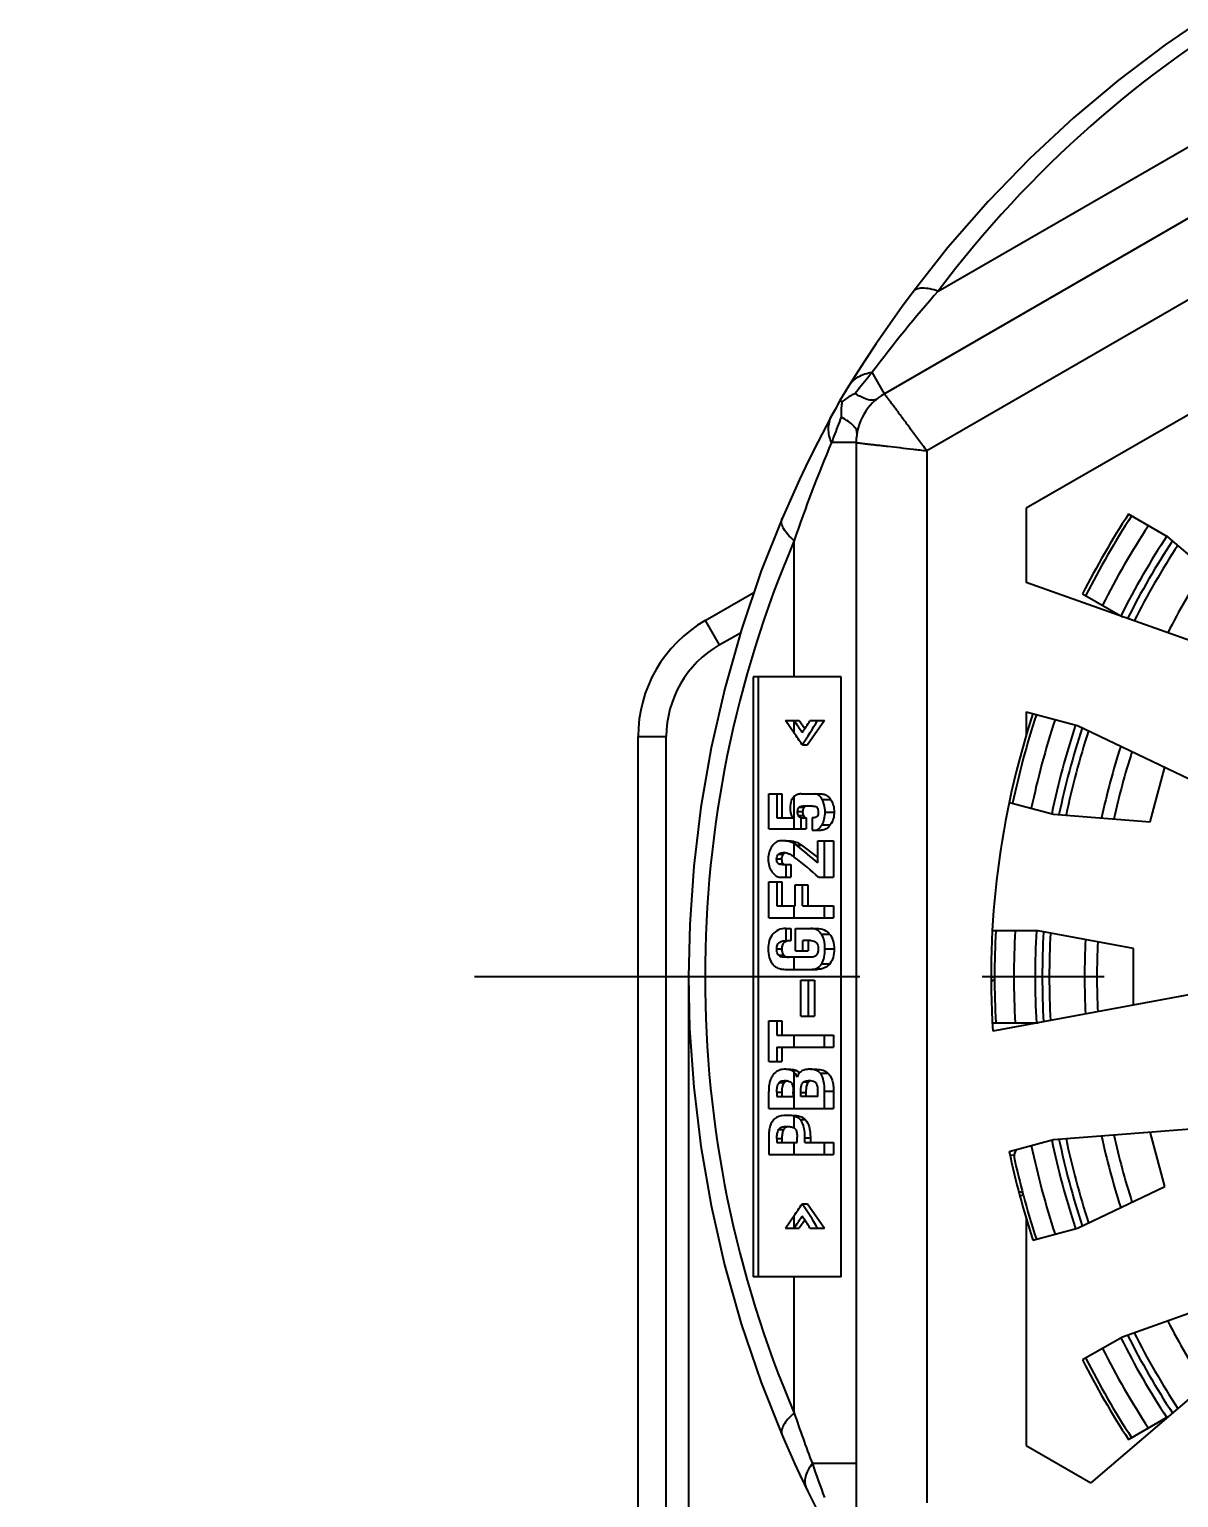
# Model space of a CAD drawing. Header units: millimetres. Extents: x 0 to 420, y 0 to 297.
# Drawn here: x 314.15 to 330.43, y 146.7 to 167.5 of the extents above; entities that cross this region are included whole.
import ezdxf
from ezdxf.enums import TextEntityAlignment as Align

# ---------------------------------------------------------------- set-up
doc = ezdxf.new("R2010")
doc.units = ezdxf.units.MM
doc.header["$LTSCALE"] = 23.1
doc.linetypes.add('CENTER', pattern=[0.6, 0.375, -0.075, 0.075, -0.075])
doc.layers.get('0').update_dxf_attribs({"linetype": 'CONTINUOUS'})
doc.layers.add('STARTBEZUEGE', color=7, linetype='CONTINUOUS')
doc.styles.get("Standard").update_dxf_attribs({"font": 'arial.ttf'})
doc.styles.add('TEXTSTYLE_3', font='arial.ttf')
doc.styles.add('TEXTSTYLE_6', font='symbol_asme.ttf')
doc.dimstyles.new('DIMSTYLE_6', dxfattribs={"dimtxt": 3, "dimasz": 3.3, "dimexe": 1.5, "dimexo": 0, "dimgap": 0.75, "dimtad": 1, "dimdec": 3, "dimdsep": 46, "dimtxsty": 'STANDARD', "dimblk": '_FILLED', "dimblk1": '_FILLED', "dimblk2": '_FILLED', "dimcen": 0.09, "dimadec": 3, "dimazin": 2, "dimtp": 0.2, "dimtm": 0.2, "dimtfac": 1, "dimtdec": 3, "dimtofl": 0, "dimtmove": 0, "dimatfit": 3, "dimldrblk": '_FILLED', "dimfxl": 1, "dimtolj": 1, "dimarcsym": 0})
doc.dimstyles.new('DIMSTYLE_7', dxfattribs={"dimtxt": 3, "dimasz": 3.3, "dimexe": 1.5, "dimexo": 0, "dimgap": 0.75, "dimtad": 1, "dimdec": 1, "dimdsep": 46, "dimtxsty": 'STANDARD', "dimblk": '_FILLED', "dimblk1": '_FILLED', "dimblk2": '_FILLED', "dimcen": 0.09, "dimadec": 3, "dimazin": 2, "dimtol": 1, "dimtp": 0.3, "dimtm": 0.3, "dimtfac": 0.6, "dimtdec": 1, "dimtofl": 0, "dimtmove": 0, "dimatfit": 3, "dimldrblk": '_FILLED', "dimfxl": 1, "dimtolj": 1, "dimarcsym": 0})

# ---------------------------------------------------------------- blocks, each defined once
blk = doc.blocks.new('_FILLED')
at = {"color": 0, "linetype": 'BYBLOCK'}
blk.add_solid([(0, 0), (-1, 0.1515), (-1, -0.1515)], dxfattribs=at)
blk = doc.blocks.new('*D5')
at = {"color": 2, "linetype": 'CONTINUOUS'}
for p, q in [((333.019, 154.08), (333.019, 123.253)), ((346.519, 154.08), (346.519, 123.253)), ((333.019, 124.753), (314.146, 124.753)), ((314.146, 124.753), (339.769, 124.753)), ((351.519, 124.753), (339.769, 124.753)), ((346.519, 124.753), (351.519, 124.753))]:
    blk.add_line(p, q, dxfattribs=at)
at = {"color": 2, "linetype": 'CONTINUOUS', "xscale": 3.3, "yscale": 3.3, "zscale": 3.3}
blk.add_blockref('_FILLED', (333.019, 124.753), dxfattribs=at)
at = {"color": 2, "linetype": 'CONTINUOUS', "xscale": 3.3, "yscale": 3.3, "zscale": 3.3, "rotation": 180}
blk.add_blockref('_FILLED', (346.519, 124.753), dxfattribs=at)
at = {"color": 2, "linetype": 'CONTINUOUS'}
for s, p in [('(', (315.54, 125.503)), (')', (329.086, 125.503)), ('13.5', (327.692, 125.503))]:
    blk.add_text(s, height=3, dxfattribs=at).set_placement(p, align=Align.RIGHT)
at = {"color": 2, "linetype": 'CONTINUOUS', "style": 'TEXTSTYLE_6'}
blk.add_text('⌀', height=3, dxfattribs=at).set_placement((319.54, 125.503), align=Align.RIGHT)
blk = doc.blocks.new('*D6')
at = {"color": 2, "linetype": 'CONTINUOUS'}
for p, q in [((323.483, 154.08), (323.483, 130.382)), ((356.055, 154.08), (356.055, 105.253)), ((323.483, 123.049), (323.483, 105.253)), ((323.483, 106.753), (339.769, 106.753)), ((356.055, 106.753), (339.769, 106.753))]:
    blk.add_line(p, q, dxfattribs=at)
at = {"color": 2, "linetype": 'CONTINUOUS', "xscale": 3.3, "yscale": 3.3, "zscale": 3.3, "rotation": 180}
blk.add_blockref('_FILLED', (323.483, 106.753), dxfattribs=at)
at = {"color": 2, "linetype": 'CONTINUOUS', "xscale": 3.3, "yscale": 3.3, "zscale": 3.3}
blk.add_blockref('_FILLED', (356.055, 106.753), dxfattribs=at)
at = {"color": 2, "linetype": 'CONTINUOUS'}
for s, height, style, p in [('+0.3', 1.8, 'TEXTSTYLE_3', (345.845, 110.053)), ('⌀', 3, 'TEXTSTYLE_6', (333.214, 108.253)), ('-0.3', 1.8, 'TEXTSTYLE_3', (345.531, 107.653))]:
    blk.add_text(s, height=height, dxfattribs=dict(at, style=style)).set_placement(p, align=Align.CENTER)
blk.add_text('32.6', height=3, dxfattribs=at).set_placement((339.29, 108.253), align=Align.CENTER)

msp = doc.modelspace()

# ---------------------------------------------------------------- linework, layer by layer
at = {"color": 9, "linetype": 'CONTINUOUS'}
for p, q in [((327.0222, 163.797), (337.7275, 169.9777)), ((339.7692, 168.9871), (326.8592, 161.5335)), ((326.2592, 162.3418), (326.0842, 162.645)), ((325.8592, 161.649), (325.5092, 161.649)), ((326.8592, 161.5335), (326.8592, 146.6263)), ((324.9805, 158.3299), (324.9805, 160.2606)), ((323.7192, 159.1284), (323.9192, 158.782)), ((323.9192, 158.782), (324.2186, 158.9549)), ((324.9805, 157.5344), (324.9805, 157.7097)), ((322.7692, 157.483), (323.1692, 157.483)), ((323.1692, 145.5799), (323.1692, 157.483)), ((324.9805, 156.1786), (324.9805, 156.6376)), ((325.0522, 156.4841), (325.1242, 156.4841)), ((325.3777, 156.5944), (325.4955, 156.5944)), ((325.0287, 156.4229), (325.1, 156.4229)), ((325.0407, 156.3652), (325.1122, 156.3652)), ((325.3749, 156.2341), (325.4919, 156.2341)), ((325.4181, 156.4144), (325.5477, 156.4144)), ((324.7597, 155.8205), (324.8304, 155.8205)), ((324.9095, 155.998), (324.9802, 155.998)), ((324.9805, 155.7776), (324.9805, 155.9671)), ((325.0131, 155.9451), (325.0841, 155.9451)), ((324.7315, 155.7501), (324.8022, 155.7501)), ((324.7565, 155.6836), (324.8272, 155.6836)), ((324.9805, 154.9144), (324.9805, 155.0858)), ((325.3674, 154.6858), (325.4824, 154.6858)), ((324.733, 154.4751), (324.8038, 154.4751)), ((324.7612, 154.3853), (324.8319, 154.3853)), ((324.9805, 154.1858), (324.9805, 154.3572)), ((325.4169, 154.4751), (325.5462, 154.4751)), ((325.3713, 154.2657), (325.4874, 154.2657)), ((324.9805, 153.0822), (324.9805, 153.2536)), ((324.9474, 152.7509), (325.0181, 152.7509)), ((324.9805, 152.2144), (324.9805, 152.7271)), ((325.3482, 152.7159), (325.4584, 152.7159)), ((324.7658, 152.5826), (324.8365, 152.5826)), ((325.1116, 152.5918), (325.1866, 152.5918)), ((324.7353, 152.4458), (324.806, 152.4458)), ((325.0734, 152.4394), (325.1462, 152.4394)), ((325.4112, 152.4608), (325.5386, 152.4608)), ((324.9805, 151.9395), (324.9805, 152.1068)), ((324.7582, 151.9152), (324.8289, 151.9152)), ((325.0631, 152.0588), (325.1355, 152.0588)), ((324.7353, 151.7901), (324.806, 151.7901)), ((324.9805, 151.5608), (324.9805, 151.7322)), ((325.1332, 151.8008), (325.2098, 151.8008)), ((324.9805, 150.5215), (324.9805, 150.6979)), ((324.9805, 147.8992), (324.9805, 149.8299)), ((325.8592, 147.183), (325.2379, 147.183))]:
    msp.add_line(p, q, dxfattribs=at)
at = {"color": 7, "linetype": 'CONTINUOUS'}
for p, q in [((339.3692, 169.9109), (326.2592, 162.3418)), ((325.7043, 162.3677), (325.6293, 162.2436)), ((325.7569, 162.4535), (325.7043, 162.3677)), ((331.0506, 162.3253), (328.2692, 160.7195)), ((325.5593, 162.1166), (325.5114, 162.0281)), ((325.6293, 162.2436), (325.5593, 162.1166)), ((325.6578, 162.2272), (325.6293, 162.2436)), ((325.8592, 161.649), (325.8592, 146.5109)), ((328.2692, 160.7195), (328.2692, 159.6654)), ((330.2809, 160.3085), (329.7172, 160.634)), ((331.3242, 159.4175), (330.2809, 160.3085)), ((332.3462, 158.2211), (328.2692, 159.6654)), ((323.7192, 159.1284), (324.411, 159.5279)), ((329.0672, 159.5082), (329.6309, 159.1827)), ((324.4006, 158.3299), (324.4006, 149.8299)), ((325.6438, 158.3299), (324.4006, 158.3299)), ((324.4713, 158.3299), (324.4713, 149.8299)), ((325.6438, 149.8299), (325.6438, 158.3299)), ((324.9805, 157.5344), (324.8558, 157.7108)), ((324.8558, 157.7108), (324.9805, 157.7097)), ((324.98, 157.7097), (325.0507, 157.7097)), ((325.0507, 157.7097), (325.1313, 157.5965)), ((325.4121, 157.7108), (325.1689, 157.3679)), ((325.3105, 157.7108), (325.4121, 157.7108)), ((328.2692, 157.8343), (328.2692, 157.5078)), ((328.2692, 157.8343), (328.9922, 157.6406)), ((322.7692, 145.5799), (322.7692, 157.483)), ((328.9922, 157.6406), (331.5921, 156.4005)), ((325.0949, 157.3679), (325.1689, 157.3679)), ((330.0234, 156.2772), (330.2305, 157.0499)), ((324.6194, 156.1786), (324.6194, 156.6715)), ((324.6194, 156.6715), (324.8038, 156.6715)), ((324.733, 156.6715), (324.733, 156.334)), ((324.8038, 156.6715), (324.8038, 156.334)), ((325.0791, 156.6715), (325.3705, 156.6715)), ((325.2412, 156.5001), (325.1014, 156.5001)), ((328.0317, 156.5521), (328.6557, 156.3849)), ((324.733, 156.334), (324.9626, 156.334)), ((325.0777, 156.1786), (325.0777, 156.334)), ((325.0777, 156.334), (325.1507, 156.334)), ((325.1507, 156.334), (325.1507, 156.1786)), ((325.2372, 156.334), (325.2365, 156.1572)), ((328.6557, 156.3849), (330.0234, 156.2772)), ((324.6194, 156.1786), (325.1507, 156.1786)), ((325.2365, 156.1572), (325.3629, 156.1572)), ((325.0841, 155.9451), (325.3149, 155.7707)), ((325.3149, 155.6933), (325.3149, 156.0072)), ((325.3149, 156.0072), (325.5386, 156.0072)), ((325.4112, 155.4929), (325.4112, 156.0072)), ((325.5386, 156.0072), (325.5386, 155.4929)), ((324.8171, 155.6697), (324.9325, 155.6697)), ((324.8618, 155.6697), (324.8618, 155.4929)), ((324.9325, 155.6697), (324.9325, 155.4929)), ((324.9805, 155.7776), (324.9687, 155.7865)), ((324.6194, 154.9144), (324.6194, 155.4286)), ((324.6194, 155.4286), (324.806, 155.4286)), ((324.7353, 155.4286), (324.7353, 155.0858)), ((324.7861, 155.4929), (324.9325, 155.4929)), ((324.806, 155.4286), (324.806, 155.0858)), ((325.4112, 155.4929), (325.5386, 155.4929)), ((324.9929, 155.0858), (324.9929, 155.3858)), ((324.9929, 155.3858), (325.175, 155.3858)), ((325.1007, 155.0858), (325.1007, 155.3858)), ((325.175, 155.3858), (325.175, 155.0858)), ((324.7353, 155.0858), (324.9929, 155.0858)), ((325.1007, 155.0858), (325.5386, 155.0858)), ((325.4112, 154.9144), (325.4112, 155.0858)), ((325.5386, 155.0858), (325.5386, 154.9144)), ((324.6194, 154.9144), (325.5386, 154.9144)), ((324.8618, 154.7644), (324.8618, 154.5929)), ((324.8618, 154.7644), (324.9325, 154.7644)), ((324.8618, 154.5929), (324.9325, 154.5929)), ((324.9325, 154.7644), (324.9325, 154.5929)), ((325.0004, 154.4504), (325.0004, 154.7644)), ((325.0004, 154.7644), (325.3038, 154.7644)), ((325.1049, 154.4504), (325.1049, 154.5929)), ((325.218, 154.5929), (325.1049, 154.5929)), ((325.1795, 154.5929), (325.1795, 154.4504)), ((328.4378, 154.7299), (327.7868, 154.7299)), ((329.7868, 154.4799), (328.4378, 154.7299)), ((325.2186, 154.3572), (324.855, 154.3572)), ((325.0004, 154.4504), (325.1795, 154.4504)), ((329.7868, 153.6799), (329.7868, 154.4799)), ((324.855, 154.1858), (325.3045, 154.1858)), ((325.0734, 153.5215), (325.0734, 154.0347)), ((325.0734, 154.0347), (325.2674, 154.0347)), ((325.1857, 153.5215), (325.1857, 154.0347)), ((325.2674, 154.0347), (325.2674, 153.5215)), ((327.7709, 154.0799), (327.8192, 154.0799)), ((331.2701, 153.9548), (327.7939, 153.3109)), ((324.6194, 152.8786), (324.6194, 153.4572)), ((324.6194, 153.4572), (324.8053, 153.4572)), ((324.7346, 153.4572), (324.7346, 153.2536)), ((324.8053, 153.4572), (324.8053, 153.2536)), ((325.0734, 153.5215), (325.2674, 153.5215)), ((327.7868, 153.4299), (328.4378, 153.4299)), ((324.7346, 153.2536), (325.5386, 153.2536)), ((325.4112, 153.0822), (325.4112, 153.2536)), ((325.5386, 153.2536), (325.5386, 153.0822)), ((324.7346, 153.0822), (324.7346, 152.8786)), ((324.7346, 153.0822), (325.5386, 153.0822)), ((324.8053, 153.0822), (324.8053, 152.8786)), ((324.6194, 152.8786), (324.8053, 152.8786)), ((325.212, 152.7704), (325.297, 152.7704)), ((324.6194, 152.2144), (324.6194, 152.4544)), ((324.7353, 152.4458), (324.7353, 152.3858)), ((324.7353, 152.3858), (324.9694, 152.3858)), ((324.806, 152.4458), (324.806, 152.3858)), ((324.9694, 152.3858), (324.9679, 152.4522)), ((325.0734, 152.3858), (325.0734, 152.4394)), ((325.3149, 152.3858), (325.0734, 152.3858)), ((325.1462, 152.4394), (325.1462, 152.3858)), ((325.4112, 152.2144), (325.4112, 152.4608)), ((325.5386, 152.4608), (325.5386, 152.2144)), ((324.6194, 152.2144), (325.5386, 152.2144)), ((324.8512, 151.9583), (324.8914, 151.9583)), ((328.6557, 151.775), (331.5273, 152.0011)), ((330.2305, 151.1099), (330.0234, 151.8827)), ((324.6194, 151.8136), (324.6194, 151.5608)), ((324.7353, 151.7901), (324.7353, 151.7322)), ((324.7353, 151.7322), (325.022, 151.7322)), ((324.806, 151.7901), (324.806, 151.7322)), ((325.022, 151.7322), (325.022, 151.8094)), ((325.1332, 151.7322), (325.1332, 151.8008)), ((325.1332, 151.7322), (325.5386, 151.7322)), ((325.2098, 151.8008), (325.2098, 151.7322)), ((325.4112, 151.5608), (325.4112, 151.7322)), ((325.5386, 151.7322), (325.5386, 151.5608)), ((328.0269, 151.6065), (328.6557, 151.775)), ((324.6194, 151.5608), (325.5386, 151.5608)), ((328.0949, 151.5492), (328.0384, 151.5543)), ((328.1246, 151.6327), (328.1022, 151.5786)), ((328.9922, 150.5193), (330.2305, 151.1099)), ((325.0949, 150.8644), (325.1689, 150.8644)), ((325.1689, 150.8644), (325.4121, 150.5215)), ((328.2264, 150.9871), (328.1787, 150.9743)), ((324.8558, 150.5215), (324.9805, 150.6979)), ((325.1313, 150.6347), (325.0507, 150.5215)), ((328.2692, 150.6521), (328.2692, 147.4404)), ((324.8558, 150.5215), (325.0507, 150.5215)), ((325.2039, 150.5215), (325.4121, 150.5215)), ((328.3633, 150.3508), (328.9922, 150.5193)), ((325.6438, 149.8299), (324.4006, 149.8299)), ((332.4713, 149.7221), (329.1821, 146.9134)), ((330.9242, 149.4352), (329.6309, 148.9772)), ((329.6309, 148.9772), (329.0672, 148.6517)), ((329.7172, 147.5258), (330.2809, 147.8513)), ((328.2692, 147.4404), (329.1821, 146.9134))]:
    msp.add_line(p, q, dxfattribs=at)
for points in [[(337.9142, 170.282), (337.1197, 170.1661), (336.2718, 169.9986), (335.4462, 169.7905), (334.6409, 169.543), (333.8559, 169.2576), (333.0914, 168.9352), (332.3472, 168.5766), (331.6234, 168.1822), (330.9201, 167.7523), (330.2377, 167.2869), (329.5764, 166.7857), (328.937, 166.2484), (328.3203, 165.6745), (327.7275, 165.0632), (327.1588, 164.4126), (326.6654, 163.7875)], [(326.6654, 163.7875), (326.5002, 163.5637), (326.3097, 163.296), (326.1372, 163.044), (325.9823, 162.8094), (325.8444, 162.5938), (325.7569, 162.4535)], [(325.6578, 162.2272), (325.6451, 162.2348), (325.6357, 162.2399), (325.6303, 162.2427), (325.6292, 162.2435)], [(325.5114, 162.0282), (325.4336, 161.8822), (325.3158, 161.655), (325.1901, 161.4035), (325.0581, 161.1282), (324.9215, 160.8294), (324.8103, 160.5744)], [(324.8103, 160.5744), (324.5142, 159.8308), (324.2324, 159.0036), (323.9959, 158.1675), (323.8048, 157.3267), (323.6591, 156.4857), (323.5579, 155.6487), (323.4999, 154.8201), (323.4834, 154.0799)], [(323.4834, 154.0799), (323.4996, 153.3461), (323.5573, 152.5172), (323.6582, 151.6801), (323.8037, 150.8389), (323.9944, 149.998), (324.2307, 149.1619), (324.5122, 148.3347), (324.8103, 147.5854)], [(324.8103, 147.5854), (324.8522, 147.488), (324.923, 147.327), (324.9916, 147.1752), (325.0578, 147.0324), (325.1212, 146.8985), (325.1736, 146.7902)], [(325.1736, 146.7902), (325.2246, 146.6866), (325.2736, 146.5884), (325.3207, 146.4957), (325.3792, 146.3826)]]:
    msp.add_lwpolyline(points, dxfattribs=at)
at = {"color": 9, "linetype": 'CONTINUOUS'}
for centre, radius, start, end in [((339.6216, 154.3356), 15.7563, 96.9044, 143.0956), ((341.5429, 151.0152), 19.3448, 138.6442, 143.04539), ((343.2997, 154.0803), 19.3336, 156.95334, 161.35708), ((339.7692, 154.0799), 11.6763, 146.80893, 153.19157), ((339.4745, 154.08), 15.7568, 156.90482, 203.09525), ((339.7692, 154.0799), 10.675, 147.18225, 152.82235), ((324.6692, 157.483), 1.5, 120, 180), ((339.7692, 154.0799), 11.6763, 161.80904, 168.1936), ((339.7692, 154.0799), 10.675, 162.18144, 167.81523), ((339.7692, 154.0799), 11.6763, 176.80984, 183.19099), ((339.7692, 154.0799), 10.675, 177.17828, 182.82208), ((339.7692, 154.0799), 11.6763, 191.80957, 198.19087), ((339.7692, 154.0799), 10.675, 192.17628, 197.82187), ((339.7692, 154.0799), 10.675, 207.18475, 212.81629), ((339.7692, 154.0799), 11.6763, 206.80609, 213.19113), ((342.874, 153.9235), 18.8804, 198.60715, 200.91701), ((363.7796, 160.5893), 40.8068, 199.17971, 199.89705)]:
    msp.add_arc(centre, radius, start, end, dxfattribs=at)
at = {"color": 7, "linetype": 'CONTINUOUS'}
for centre, radius, start, end in [((326.6592, 161.649), 0.8, 120, 180), ((339.7692, 154.0799), 12, 146.89496, 153.10504), ((339.7692, 154.0799), 11.95, 146.89456, 153.103), ((339.7692, 154.0799), 11.3763, 146.69967, 153.23444), ((339.7692, 154.0799), 11.2742, 146.76634, 153.23047), ((339.7692, 154.0799), 11.175, 146.83486, 153.16598), ((324.6692, 157.483), 1.9, 120, 180), ((318.6958, 153.2369), 7.7134, 34.67876, 35.44142), ((339.7692, 154.0799), 12, 161.89496, 183.6742), ((339.7692, 154.0799), 11.95, 161.88189, 168.11073), ((318.932, 153.4009), 7.4259, 34.28481, 34.67482), ((318.9899, 153.4404), 7.3558, 33.89512, 34.28482), ((339.7692, 154.0799), 11.3763, 161.70711, 168.27613), ((339.7692, 154.0799), 11.2742, 161.76805, 168.23351), ((339.7692, 154.0799), 11.175, 161.83302, 168.164), ((339.7692, 154.0799), 10.5, 162.30461, 167.69539), ((325.0682, 156.5359), 0.1343, 130.77548, 140.19335), ((324.818, 155.5841), 0.2549, 72.93312, 90.02508), ((324.8784, 155.7607), 0.0767, 122.07258, 128.76582), ((324.8799, 155.7582), 0.0796, 115.31518, 122.05306), ((339.7692, 154.0799), 11.95, 176.88188, 183.1069), ((339.7692, 154.0799), 11.3763, 176.71816, 183.29538), ((339.7692, 154.0799), 11.2742, 176.76905, 183.23187), ((339.7692, 154.0799), 11.175, 176.83585, 183.16764), ((339.7692, 154.0799), 10.5, 177.30461, 182.69539), ((328.0178, 153.584), 0.4957, 113.60678, 120.03431), ((324.8844, 152.5416), 0.063, 129.95128, 139.38649), ((324.8917, 151.8817), 0.0712, 140.9043, 151.88208), ((324.8932, 151.8804), 0.0731, 129.46489, 140.87042), ((324.9309, 151.8739), 0.0823, 30.72673, 52.89441), ((339.7692, 154.0799), 11.3763, 191.71931, 198.2857), ((339.7692, 154.0799), 11.2742, 191.76942, 198.23197), ((339.7692, 154.0799), 11.175, 191.83123, 198.16443), ((339.7692, 154.0799), 10.5, 192.30461, 197.69539), ((339.7692, 154.0799), 12, 191.89496, 198.10504), ((328.1945, 151.5403), 0.1, 157.5, 192.37541), ((339.7692, 154.0799), 11.95, 192.37541, 195), ((328.2898, 151.5175), 0.4957, 255.0139, 261.39321), ((339.7692, 154.0799), 11.95, 195.02048, 198.11977), ((318.932, 154.8303), 7.4259, 325.32521, 325.71522), ((318.9899, 154.7908), 7.3558, 325.71521, 326.1049), ((318.6958, 154.9943), 7.7134, 324.55861, 325.32127), ((339.7692, 154.0799), 11.3763, 206.71588, 213.29547), ((339.7692, 154.0799), 11.2742, 206.76924, 213.22969), ((339.7692, 154.0799), 11.175, 206.8359, 213.16467), ((339.7692, 154.0799), 12, 206.89496, 213.10504), ((339.7692, 154.0799), 11.95, 206.89031, 213.09966)]:
    msp.add_arc(centre, radius, start, end, dxfattribs=at)
for centre, major_axis, ratio, start_param, end_param in [((322.8592, 157.202), (2.7734, 2.7612), 0.4142107, -1.1210272, -1.0055813), ((322.8592, 157.375), (2.7716, 2.7716), 0.4142136, -1.1222284, -1.0663105), ((322.8592, 157.7077), (3, 0.0129), 0.0043128, -0.6736306, -0.6144603), ((322.8592, 157.5344), (-2.7716, 2.7716), 0.4142136, -2.0190054, -1.9634948), ((322.8592, 155.9699), (2.9711, -1.279), 0.3248481, 0.7508405, 0.9088518), ((322.8592, 155.7776), (2.9713, -1.2757), 0.3243691, 0.7441084, 0.9237697), ((322.8592, 155.4881), (3, 0.0148), 0.0049435, -0.6057612, -0.5535835), ((322.8592, 167.4042), (-2.1226, 87.0002), 0.0243684, -1.7448849, -1.7441597), ((322.8592, 150.6979), (2.7716, 2.7716), 0.4142136, -1.1780972, -1.1225866), ((322.8592, 151.0303), (-2.7734, 2.7612), 0.4142107, 4.1471734, 4.2626192), ((322.8592, 150.8562), (-2.7716, 2.7716), 0.4142136, -2.0752816, -2.0193637)]:
    msp.add_ellipse(centre, major_axis=major_axis, ratio=ratio, start_param=start_param, end_param=end_param, dxfattribs=at)
at = {"color": 9, "linetype": 'CONTINUOUS'}
for points, knots in [([(326.6654, 163.7875), (326.6784, 163.8048), (326.721, 163.8339), (326.8051, 163.8452), (326.9086, 163.8328), (326.9825, 163.8111), (327.0222, 163.797)], [0, 0, 0, 0, 0.1732979, 0.3883943, 0.6638426, 1, 1, 1, 1]), ([(325.7569, 162.4535), (325.7729, 162.4793), (325.8123, 162.5277), (325.9175, 162.6058), (326.0164, 162.6357), (326.0842, 162.645)], [0, 0, 0, 0, 0.232835, 0.4736852, 1, 1, 1, 1]), ([(325.8403, 162.3441), (325.8997, 162.4204), (325.9811, 162.5206), (326.0635, 162.62), (326.0842, 162.645)], [0, 0, 0, 0, 0.7491883, 1, 1, 1, 1]), ([(326.1525, 162.2681), (326.1391, 162.2571), (326.1105, 162.2476), (326.0699, 162.2485), (326.0162, 162.2584), (325.9376, 162.2891), (325.8748, 162.3234), (325.8403, 162.3441)], [0, 0, 0, 0, 0.1556814, 0.2507714, 0.362163, 0.6410058, 1, 1, 1, 1]), ([(326.8592, 161.5335), (326.8199, 161.5856), (326.7441, 161.6888), (326.6331, 161.8381), (326.5308, 161.9758), (326.4528, 162.0811), (326.3975, 162.1555), (326.3624, 162.2027), (326.3321, 162.2435), (326.3069, 162.2775), (326.2871, 162.3043), (326.2739, 162.322), (326.2663, 162.3324), (326.2625, 162.3372), (326.2606, 162.3403), (326.2593, 162.3414), (326.2592, 162.3418)], [0, 0, 0, 0, 0.1944459, 0.3816075, 0.5542855, 0.7059266, 0.7719748, 0.8306097, 0.8812662, 0.9234258, 0.9566677, 0.9806587, 0.9890975, 0.9951427, 0.9987813, 1, 1, 1, 1]), ([(325.5092, 161.649), (325.4833, 161.7124), (325.4597, 161.813), (325.4748, 161.9431), (325.497, 162.0015), (325.5114, 162.0281)], [0, 0, 0, 0, 0.5263146, 0.7671648, 1, 1, 1, 1]), ([(325.6478, 162.0107), (325.6113, 161.9211), (325.5653, 161.8004), (325.5204, 161.6794), (325.5092, 161.649)], [0, 0, 0, 0, 0.7491987, 1, 1, 1, 1]), ([(325.8697, 161.7782), (325.8725, 161.7954), (325.8664, 161.8249), (325.8454, 161.8596), (325.81, 161.9011), (325.744, 161.9539), (325.6829, 161.9911), (325.6478, 162.0107)], [0, 0, 0, 0, 0.1556778, 0.2507669, 0.3621582, 0.6410025, 1, 1, 1, 1]), ([(325.8592, 161.649), (325.8594, 161.6494), (325.8606, 161.6486), (325.8621, 161.6488), (325.8654, 161.6482), (325.8709, 161.6477), (325.8793, 161.6467), (325.8901, 161.6455), (325.9092, 161.6433), (325.9387, 161.6399), (325.9808, 161.635), (326.0313, 161.6292), (326.0897, 161.6224), (326.1555, 161.6148), (326.2281, 161.6064), (326.3362, 161.594), (326.4824, 161.5771), (326.6672, 161.5556), (326.7945, 161.5416), (326.8592, 161.5335)], [0, 0, 0, 0, 0.0012226, 0.0027405, 0.004861, 0.0109038, 0.0193396, 0.0301561, 0.0433277, 0.0765712, 0.1187327, 0.1693901, 0.2280254, 0.2940737, 0.366869, 0.4457147, 0.6183924, 0.8055541, 1, 1, 1, 1]), ([(324.9805, 160.2606), (324.9484, 160.288), (324.8927, 160.3411), (324.8302, 160.4246), (324.7979, 160.503), (324.8018, 160.5544), (324.8103, 160.5744)], [0, 0, 0, 0, 0.3361573, 0.6116055, 0.8267019, 1, 1, 1, 1]), ([(324.9805, 147.8993), (324.9484, 147.8719), (324.8927, 147.8188), (324.8302, 147.7353), (324.7979, 147.6569), (324.8018, 147.6054), (324.8103, 147.5854)], [0, 0, 0, 0, 0.3361628, 0.6116112, 0.8267038, 1, 1, 1, 1]), ([(325.2379, 147.183), (325.2147, 147.1528), (325.1754, 147.0932), (325.1377, 147.0002), (325.1273, 146.912), (325.1408, 146.8577), (325.1521, 146.8344)], [0, 0, 0, 0, 0.3030566, 0.5662087, 0.7939069, 1, 1, 1, 1])]:
    msp.add_open_spline(points, degree=3, knots=knots, dxfattribs=at)
at = {"color": 7, "linetype": 'CONTINUOUS'}
for points, knots in [([(325.8403, 162.3441), (325.8234, 162.3358), (325.7593, 162.3024), (325.6986, 162.2619), (325.6578, 162.2272)], [0, 0, 0, 0, 0.2597848, 1, 1, 1, 1]), ([(325.6578, 162.2272), (325.6547, 162.2101), (325.6444, 162.1384), (325.644, 162.0655), (325.6478, 162.0107)], [0, 0, 0, 0, 0.2402211, 1, 1, 1, 1]), ([(325.0791, 156.6715), (325.0622, 156.6715), (325.0266, 156.667), (324.9944, 156.6496), (324.9805, 156.6376)], [0, 0, 0, 0, 0.4798517, 1, 1, 1, 1]), ([(325.3777, 156.5944), (325.3716, 156.6058), (325.3586, 156.6267), (325.3344, 156.6524), (325.3059, 156.6681), (325.2855, 156.6715), (325.2756, 156.6715)], [0, 0, 0, 0, 0.2881097, 0.547117, 0.7795864, 1, 1, 1, 1]), ([(325.3705, 156.6715), (325.3823, 156.6715), (325.4061, 156.6683), (325.453, 156.6471), (325.4802, 156.6168), (325.4955, 156.5944)], [0, 0, 0, 0, 0.2322259, 0.4656592, 1, 1, 1, 1]), ([(324.9524, 156.604), (324.9474, 156.5956), (324.928, 156.5544), (324.9232, 156.5078), (324.9232, 156.4722)], [0, 0, 0, 0, 0.2154317, 1, 1, 1, 1]), ([(324.9232, 156.4722), (324.9232, 156.4647), (324.924, 156.4373), (324.9283, 156.4099), (324.9338, 156.3908)], [0, 0, 0, 0, 0.2738353, 1, 1, 1, 1]), ([(325.0287, 156.4229), (325.0287, 156.4349), (325.0313, 156.4577), (325.0443, 156.4774), (325.0522, 156.4841)], [0, 0, 0, 0, 0.5357192, 1, 1, 1, 1]), ([(325.0522, 156.4841), (325.0558, 156.4871), (325.0705, 156.4969), (325.0886, 156.5001), (325.1014, 156.5001)], [0, 0, 0, 0, 0.267784, 1, 1, 1, 1]), ([(325.1062, 156.4592), (325.1051, 156.4565), (325.1012, 156.4447), (325.1, 156.4322), (325.1, 156.4229)], [0, 0, 0, 0, 0.2435015, 1, 1, 1, 1]), ([(325.1242, 156.4841), (325.1223, 156.4826), (325.1147, 156.4756), (325.1091, 156.4666), (325.1062, 156.4592)], [0, 0, 0, 0, 0.2345999, 1, 1, 1, 1]), ([(325.2412, 156.5001), (325.2511, 156.5001), (325.271, 156.4989), (325.2913, 156.4929), (325.2993, 156.4865)], [0, 0, 0, 0, 0.495257, 1, 1, 1, 1]), ([(325.2993, 156.4865), (325.3015, 156.4847), (325.3111, 156.4748), (325.3157, 156.4612), (325.3178, 156.4508)], [0, 0, 0, 0, 0.2154114, 1, 1, 1, 1]), ([(325.4181, 156.4144), (325.4181, 156.431), (325.4152, 156.4927), (325.399, 156.5545), (325.3777, 156.5944)], [0, 0, 0, 0, 0.2688159, 1, 1, 1, 1]), ([(325.4955, 156.5944), (325.5127, 156.5689), (325.54, 156.5105), (325.5477, 156.4468), (325.5477, 156.4144)], [0, 0, 0, 0, 0.4868187, 1, 1, 1, 1]), ([(324.9338, 156.3908), (324.9354, 156.3851), (324.9422, 156.3649), (324.9529, 156.346), (324.9626, 156.334)], [0, 0, 0, 0, 0.2760631, 1, 1, 1, 1]), ([(325.0354, 156.3778), (325.0342, 156.3813), (325.0301, 156.396), (325.0287, 156.4114), (325.0287, 156.4229)], [0, 0, 0, 0, 0.2449878, 1, 1, 1, 1]), ([(325.0777, 156.334), (325.0701, 156.334), (325.0534, 156.3422), (325.0448, 156.357), (325.0407, 156.3652)], [0, 0, 0, 0, 0.4534315, 1, 1, 1, 1]), ([(325.1, 156.4229), (325.1, 156.4178), (325.1008, 156.3981), (325.1055, 156.3782), (325.1122, 156.3652)], [0, 0, 0, 0, 0.2580096, 1, 1, 1, 1]), ([(325.1122, 156.3652), (325.1165, 156.357), (325.1257, 156.3419), (325.1429, 156.334), (325.1507, 156.334)], [0, 0, 0, 0, 0.5414077, 1, 1, 1, 1]), ([(325.293, 156.3419), (325.2849, 156.3371), (325.2653, 156.3346), (325.2467, 156.334), (325.2372, 156.334)], [0, 0, 0, 0, 0.4989195, 1, 1, 1, 1]), ([(325.2691, 156.1572), (325.2793, 156.1572), (325.3003, 156.1607), (325.3294, 156.1766), (325.3546, 156.2021), (325.3684, 156.2228), (325.3749, 156.2341)], [0, 0, 0, 0, 0.2226534, 0.4568676, 0.7151135, 1, 1, 1, 1]), ([(325.3211, 156.4133), (325.3211, 156.4069), (325.3201, 156.3843), (325.313, 156.3599), (325.3013, 156.3484)], [0, 0, 0, 0, 0.2798133, 1, 1, 1, 1]), ([(325.4919, 156.2341), (325.4755, 156.2116), (325.4468, 156.1816), (325.3989, 156.1604), (325.3748, 156.1572), (325.3629, 156.1572)], [0, 0, 0, 0, 0.5366835, 0.770347, 1, 1, 1, 1]), ([(325.3749, 156.2341), (325.3894, 156.2594), (325.4121, 156.3185), (325.4181, 156.3812), (325.4181, 156.4144)], [0, 0, 0, 0, 0.4684783, 1, 1, 1, 1]), ([(325.5477, 156.4144), (325.5477, 156.3819), (325.5396, 156.3175), (325.5103, 156.2593), (325.4919, 156.2341)], [0, 0, 0, 0, 0.5095936, 1, 1, 1, 1]), ([(324.6698, 155.9338), (324.651, 155.9082), (324.6206, 155.8491), (324.6118, 155.7834), (324.6118, 155.7501)], [0, 0, 0, 0, 0.4878663, 1, 1, 1, 1]), ([(324.7868, 156.0072), (324.7763, 156.0072), (324.7548, 156.004), (324.7113, 155.9832), (324.6853, 155.9549), (324.6698, 155.9338)], [0, 0, 0, 0, 0.2202163, 0.4501381, 1, 1, 1, 1]), ([(324.7315, 155.7501), (324.7315, 155.7639), (324.7347, 155.7904), (324.7502, 155.8129), (324.7597, 155.8205)], [0, 0, 0, 0, 0.5337061, 1, 1, 1, 1]), ([(324.7597, 155.8205), (324.7639, 155.8239), (324.7814, 155.8351), (324.8027, 155.839), (324.8179, 155.839)], [0, 0, 0, 0, 0.2636483, 1, 1, 1, 1]), ([(324.9095, 155.998), (324.8936, 156.002), (324.8525, 156.0062), (324.8115, 156.0072), (324.7868, 156.0072)], [0, 0, 0, 0, 0.4000776, 1, 1, 1, 1]), ([(324.8304, 155.8205), (324.8282, 155.8187), (324.8194, 155.8107), (324.8129, 155.8003), (324.8095, 155.7919)], [0, 0, 0, 0, 0.2344516, 1, 1, 1, 1]), ([(324.8575, 156.0072), (324.8822, 156.0072), (324.9232, 156.0062), (324.9643, 156.002), (324.9802, 155.998)], [0, 0, 0, 0, 0.5999224, 1, 1, 1, 1]), ([(324.9805, 155.9671), (324.9744, 155.9708), (324.9519, 155.9835), (324.9277, 155.9935), (324.9095, 155.998)], [0, 0, 0, 0, 0.27432, 1, 1, 1, 1]), ([(324.9802, 155.998), (324.9885, 155.9959), (325.0257, 155.984), (325.0595, 155.9631), (325.0841, 155.9451)], [0, 0, 0, 0, 0.2182971, 1, 1, 1, 1]), ([(324.6118, 155.7501), (324.6118, 155.7176), (324.6199, 155.6537), (324.648, 155.5955), (324.6656, 155.5701)], [0, 0, 0, 0, 0.51214, 1, 1, 1, 1]), ([(324.7565, 155.6836), (324.7473, 155.6902), (324.7335, 155.7125), (324.7315, 155.737), (324.7315, 155.7501)], [0, 0, 0, 0, 0.4647403, 1, 1, 1, 1]), ([(324.8171, 155.6697), (324.812, 155.6697), (324.7913, 155.6703), (324.7693, 155.6746), (324.7565, 155.6836)], [0, 0, 0, 0, 0.2472218, 1, 1, 1, 1]), ([(324.8022, 155.7501), (324.8022, 155.737), (324.8042, 155.7125), (324.818, 155.6902), (324.8272, 155.6836)], [0, 0, 0, 0, 0.5355026, 1, 1, 1, 1]), ([(324.6656, 155.5701), (324.681, 155.5478), (324.7074, 155.5179), (324.7525, 155.4962), (324.7751, 155.4929), (324.7861, 155.4929)], [0, 0, 0, 0, 0.5468252, 0.7773, 1, 1, 1, 1]), ([(324.6777, 154.6851), (324.6554, 154.6584), (324.6199, 154.5903), (324.6118, 154.5149), (324.6118, 154.4751)], [0, 0, 0, 0, 0.4660366, 1, 1, 1, 1]), ([(324.8618, 154.7644), (324.8262, 154.7644), (324.756, 154.7536), (324.6989, 154.7103), (324.6777, 154.6851)], [0, 0, 0, 0, 0.5199559, 1, 1, 1, 1]), ([(324.733, 154.4751), (324.733, 154.495), (324.7372, 154.5248), (324.7571, 154.5567), (324.7818, 154.5778), (324.818, 154.5908), (324.8474, 154.5929), (324.8618, 154.5929)], [0, 0, 0, 0, 0.2996449, 0.435463, 0.5580284, 0.7825795, 1, 1, 1, 1]), ([(324.9325, 154.5929), (324.9181, 154.5929), (324.8887, 154.5908), (324.8524, 154.5779), (324.8278, 154.5566), (324.8079, 154.5248), (324.8038, 154.4949), (324.8038, 154.4751)], [0, 0, 0, 0, 0.2172353, 0.4423606, 0.5648651, 0.7006164, 1, 1, 1, 1]), ([(325.3674, 154.6858), (325.3585, 154.6996), (325.3385, 154.7239), (325.2892, 154.7571), (325.2456, 154.7644), (325.218, 154.7644)], [0, 0, 0, 0, 0.2794629, 0.5290853, 1, 1, 1, 1]), ([(325.218, 154.5929), (325.2319, 154.5929), (325.261, 154.5907), (325.2876, 154.5753), (325.2973, 154.564)], [0, 0, 0, 0, 0.4844488, 1, 1, 1, 1]), ([(325.2973, 154.564), (325.3017, 154.5588), (325.3182, 154.532), (325.3211, 154.4994), (325.3211, 154.4751)], [0, 0, 0, 0, 0.2180137, 1, 1, 1, 1]), ([(325.3038, 154.7644), (325.3386, 154.7644), (325.4071, 154.7537), (325.4621, 154.7107), (325.4824, 154.6858)], [0, 0, 0, 0, 0.5204842, 1, 1, 1, 1]), ([(325.4169, 154.4751), (325.4169, 154.4948), (325.414, 154.5671), (325.3961, 154.6414), (325.3674, 154.6858)], [0, 0, 0, 0, 0.2719828, 1, 1, 1, 1]), ([(325.4824, 154.6858), (325.5043, 154.659), (325.5384, 154.5903), (325.5462, 154.515), (325.5462, 154.4751)], [0, 0, 0, 0, 0.4640043, 1, 1, 1, 1]), ([(324.6118, 154.4751), (324.6118, 154.4347), (324.6188, 154.3602), (324.6508, 154.2911), (324.6716, 154.2649)], [0, 0, 0, 0, 0.5471967, 1, 1, 1, 1]), ([(324.7612, 154.3853), (324.7561, 154.3906), (324.7374, 154.4169), (324.733, 154.4505), (324.733, 154.4751)], [0, 0, 0, 0, 0.2297688, 1, 1, 1, 1]), ([(324.855, 154.3572), (324.8469, 154.3572), (324.8144, 154.3583), (324.7785, 154.3674), (324.7612, 154.3853)], [0, 0, 0, 0, 0.2456634, 1, 1, 1, 1]), ([(324.8038, 154.4751), (324.8038, 154.4666), (324.8052, 154.4352), (324.8158, 154.4021), (324.8319, 154.3853)], [0, 0, 0, 0, 0.2674226, 1, 1, 1, 1]), ([(324.8319, 154.3853), (324.8367, 154.3804), (324.8576, 154.3646), (324.8842, 154.3596), (324.903, 154.3581)], [0, 0, 0, 0, 0.2670495, 1, 1, 1, 1]), ([(325.2974, 154.3859), (325.2879, 154.3746), (325.2613, 154.3594), (325.2325, 154.3572), (325.2186, 154.3572)], [0, 0, 0, 0, 0.5158927, 1, 1, 1, 1]), ([(325.3211, 154.4751), (325.3211, 154.4666), (325.32, 154.4358), (325.3118, 154.4032), (325.2974, 154.3859)], [0, 0, 0, 0, 0.2739721, 1, 1, 1, 1]), ([(325.3713, 154.2657), (325.3892, 154.2944), (325.4123, 154.3646), (325.4169, 154.4368), (325.4169, 154.4751)], [0, 0, 0, 0, 0.4689309, 1, 1, 1, 1]), ([(325.5462, 154.4751), (325.5462, 154.4348), (325.5396, 154.3607), (325.508, 154.2919), (325.4874, 154.2657)], [0, 0, 0, 0, 0.5473336, 1, 1, 1, 1]), ([(324.6716, 154.2649), (324.6819, 154.252), (324.7054, 154.2285), (324.7654, 154.1935), (324.8191, 154.1858), (324.855, 154.1858)], [0, 0, 0, 0, 0.2407161, 0.4779563, 1, 1, 1, 1]), ([(325.2186, 154.1858), (325.2469, 154.1858), (325.2914, 154.1927), (325.3422, 154.2263), (325.3624, 154.2515), (325.3713, 154.2657)], [0, 0, 0, 0, 0.4705591, 0.7194123, 1, 1, 1, 1]), ([(325.4874, 154.2657), (325.4772, 154.2528), (325.4538, 154.2292), (325.3941, 154.1939), (325.3404, 154.1858), (325.3045, 154.1858)], [0, 0, 0, 0, 0.2398473, 0.477316, 1, 1, 1, 1]), ([(324.6825, 152.6919), (324.6717, 152.6776), (324.6294, 152.6056), (324.6194, 152.5193), (324.6194, 152.4544)], [0, 0, 0, 0, 0.2158537, 1, 1, 1, 1]), ([(324.8399, 152.7704), (324.8097, 152.7704), (324.7478, 152.758), (324.7007, 152.7159), (324.6825, 152.6919)], [0, 0, 0, 0, 0.500254, 1, 1, 1, 1]), ([(324.9474, 152.7509), (324.933, 152.7582), (324.8971, 152.7684), (324.8604, 152.7704), (324.8399, 152.7704)], [0, 0, 0, 0, 0.4395366, 1, 1, 1, 1]), ([(324.9106, 152.7704), (324.9311, 152.7704), (324.9679, 152.7684), (325.0037, 152.7582), (325.0181, 152.7509)], [0, 0, 0, 0, 0.5604634, 1, 1, 1, 1]), ([(325.0228, 152.6579), (325.0203, 152.6647), (325.0101, 152.6897), (324.9948, 152.7131), (324.9805, 152.7271)], [0, 0, 0, 0, 0.2643338, 1, 1, 1, 1]), ([(325.0181, 152.7509), (325.0293, 152.7453), (325.0433, 152.7353), (325.0551, 152.7232), (325.058, 152.72)], [0, 0, 0, 0, 0.7433207, 1, 1, 1, 1]), ([(325.1043, 152.7551), (325.0862, 152.7471), (325.051, 152.7191), (325.031, 152.6798), (325.0228, 152.6579)], [0, 0, 0, 0, 0.4586453, 1, 1, 1, 1]), ([(325.212, 152.7704), (325.1942, 152.7704), (325.1579, 152.7689), (325.1213, 152.7626), (325.1043, 152.7551)], [0, 0, 0, 0, 0.4884284, 1, 1, 1, 1]), ([(325.3482, 152.7159), (325.3394, 152.7262), (325.3197, 152.7438), (325.2739, 152.766), (325.2364, 152.7704), (325.212, 152.7704)], [0, 0, 0, 0, 0.2686007, 0.5161427, 1, 1, 1, 1]), ([(325.297, 152.7704), (325.328, 152.7704), (325.3866, 152.7639), (325.4388, 152.7343), (325.4584, 152.7159)], [0, 0, 0, 0, 0.536127, 1, 1, 1, 1]), ([(325.4112, 152.4608), (325.4112, 152.5088), (325.4064, 152.5972), (325.3748, 152.6849), (325.3482, 152.7159)], [0, 0, 0, 0, 0.5409062, 1, 1, 1, 1]), ([(325.4584, 152.7159), (325.4721, 152.703), (325.4969, 152.6712), (325.5218, 152.612), (325.5361, 152.5405), (325.5386, 152.4886), (325.5386, 152.4608)], [0, 0, 0, 0, 0.2061676, 0.4337837, 0.6955436, 1, 1, 1, 1]), ([(324.7353, 152.4458), (324.7353, 152.4702), (324.7371, 152.5069), (324.7482, 152.5531), (324.7586, 152.5742), (324.7658, 152.5826)], [0, 0, 0, 0, 0.5154406, 0.7669828, 1, 1, 1, 1]), ([(324.7658, 152.5826), (324.7751, 152.5934), (324.801, 152.6075), (324.8288, 152.6097), (324.8421, 152.6097)], [0, 0, 0, 0, 0.5159207, 1, 1, 1, 1]), ([(324.8285, 152.571), (324.8269, 152.5683), (324.8212, 152.5571), (324.8173, 152.5451), (324.815, 152.5358)], [0, 0, 0, 0, 0.24265, 1, 1, 1, 1]), ([(324.8421, 152.6097), (324.8508, 152.6097), (324.8854, 152.6085), (324.9242, 152.5978), (324.9414, 152.5776)], [0, 0, 0, 0, 0.2450861, 1, 1, 1, 1]), ([(324.8819, 152.6069), (324.8786, 152.6062), (324.865, 152.603), (324.852, 152.5967), (324.8439, 152.5899)], [0, 0, 0, 0, 0.2428322, 1, 1, 1, 1]), ([(324.9484, 152.5673), (324.9577, 152.5506), (324.9654, 152.5109), (324.9675, 152.4721), (324.9679, 152.4522)], [0, 0, 0, 0, 0.4903933, 1, 1, 1, 1]), ([(325.0734, 152.4394), (325.0734, 152.4676), (325.0753, 152.5097), (325.0886, 152.5617), (325.1025, 152.5843), (325.1116, 152.5918)], [0, 0, 0, 0, 0.5266723, 0.7792058, 1, 1, 1, 1]), ([(325.1116, 152.5918), (325.1185, 152.5975), (325.1356, 152.6033), (325.1686, 152.6088), (325.1936, 152.6097), (325.21, 152.6097)], [0, 0, 0, 0, 0.2638223, 0.514438, 1, 1, 1, 1]), ([(325.1662, 152.5653), (325.1568, 152.5465), (325.1481, 152.5036), (325.1462, 152.4611), (325.1462, 152.4394)], [0, 0, 0, 0, 0.4917455, 1, 1, 1, 1]), ([(325.1866, 152.5918), (325.1846, 152.5902), (325.1762, 152.5826), (325.17, 152.573), (325.1662, 152.5653)], [0, 0, 0, 0, 0.2343271, 1, 1, 1, 1]), ([(325.21, 152.6097), (325.2246, 152.6097), (325.2473, 152.6076), (325.2759, 152.5948), (325.2876, 152.5828), (325.2922, 152.5754)], [0, 0, 0, 0, 0.4746667, 0.720416, 1, 1, 1, 1]), ([(325.2922, 152.5754), (325.2975, 152.5669), (325.3046, 152.5468), (325.3118, 152.504), (325.3132, 152.4704), (325.3136, 152.4479)], [0, 0, 0, 0, 0.2302313, 0.4821777, 1, 1, 1, 1]), ([(324.8914, 152.1179), (324.8717, 152.1179), (324.8067, 152.115), (324.7386, 152.0959), (324.7035, 152.0664)], [0, 0, 0, 0, 0.3008071, 1, 1, 1, 1]), ([(324.9805, 152.1068), (324.9738, 152.1087), (324.9446, 152.1156), (324.9144, 152.1179), (324.8914, 152.1179)], [0, 0, 0, 0, 0.2315908, 1, 1, 1, 1]), ([(324.9621, 152.1179), (324.9963, 152.1179), (325.0595, 152.1113), (325.1159, 152.079), (325.1355, 152.0588)], [0, 0, 0, 0, 0.5489038, 1, 1, 1, 1]), ([(325.0631, 152.0588), (325.0574, 152.065), (325.0335, 152.0866), (325.0033, 152.1003), (324.9805, 152.1068)], [0, 0, 0, 0, 0.2630004, 1, 1, 1, 1]), ([(324.7035, 152.0664), (324.6892, 152.0544), (324.6632, 152.0238), (324.6371, 151.9654), (324.6221, 151.8938), (324.6194, 151.8417), (324.6194, 151.8136)], [0, 0, 0, 0, 0.2045184, 0.4310889, 0.6933428, 1, 1, 1, 1]), ([(324.7353, 151.7901), (324.7353, 151.8119), (324.7375, 151.8545), (324.7484, 151.8968), (324.7582, 151.9152)], [0, 0, 0, 0, 0.5106946, 1, 1, 1, 1]), ([(324.7582, 151.9152), (324.7629, 151.924), (324.7757, 151.939), (324.808, 151.9556), (324.8344, 151.9583), (324.8512, 151.9583)], [0, 0, 0, 0, 0.2789677, 0.5286943, 1, 1, 1, 1]), ([(324.8289, 151.9152), (324.8191, 151.8968), (324.8082, 151.8545), (324.806, 151.8119), (324.806, 151.7901)], [0, 0, 0, 0, 0.489094, 1, 1, 1, 1]), ([(324.8766, 151.9523), (324.874, 151.9515), (324.8633, 151.9479), (324.8533, 151.9423), (324.8467, 151.9369)], [0, 0, 0, 0, 0.2433477, 1, 1, 1, 1]), ([(325.0016, 151.9159), (325.0107, 151.9006), (325.0201, 151.8643), (325.022, 151.828), (325.022, 151.8094)], [0, 0, 0, 0, 0.4876534, 1, 1, 1, 1]), ([(325.1332, 151.8008), (325.1332, 151.8485), (325.128, 151.9389), (325.0924, 152.0276), (325.0631, 152.0588)], [0, 0, 0, 0, 0.5274101, 1, 1, 1, 1]), ([(325.1355, 152.0588), (325.1628, 152.0309), (325.1914, 151.9709), (325.2074, 151.8813), (325.2098, 151.8289), (325.2098, 151.8008)], [0, 0, 0, 0, 0.4277273, 0.6920086, 1, 1, 1, 1])]:
    msp.add_open_spline(points, degree=3, knots=knots, dxfattribs=at)
for points in [[(324.9651, 156.6219), (324.9604, 156.6163), (324.9562, 156.6103), (324.9524, 156.604)], [(325.3178, 156.4508), (325.3204, 156.4385), (325.3211, 156.4258), (325.3211, 156.4133)], [(325.0407, 156.3652), (325.0386, 156.3693), (325.0369, 156.3735), (325.0354, 156.3778)], [(325.3013, 156.3484), (325.2988, 156.3459), (325.296, 156.3437), (325.293, 156.3419)], [(324.8928, 155.8278), (324.9059, 155.8238), (324.9184, 155.8181), (324.9304, 155.8115)], [(325.0131, 155.9451), (325.0026, 155.9529), (324.9917, 155.9603), (324.9805, 155.9671)], [(324.8056, 155.7799), (324.8032, 155.7702), (324.8022, 155.7601), (324.8022, 155.7501)], [(324.8095, 155.7919), (324.8079, 155.788), (324.8066, 155.784), (324.8056, 155.7799)], [(324.8272, 155.6836), (324.8294, 155.6821), (324.8316, 155.6808), (324.8339, 155.6796)], [(324.9304, 155.8115), (324.9437, 155.8042), (324.9565, 155.7957), (324.9687, 155.7865)], [(324.9805, 152.7271), (324.9708, 152.7366), (324.9595, 152.7448), (324.9474, 152.7509)], [(324.815, 152.5358), (324.8077, 152.5066), (324.806, 152.476), (324.806, 152.4458)], [(324.8365, 152.5826), (324.8335, 152.579), (324.8308, 152.5751), (324.8285, 152.571)], [(324.9414, 152.5776), (324.9441, 152.5744), (324.9464, 152.5709), (324.9484, 152.5673)], [(325.1946, 152.5966), (325.1918, 152.5953), (325.1891, 152.5937), (325.1866, 152.5918)], [(324.8914, 151.9583), (324.9078, 151.9583), (324.9242, 151.9573), (324.9403, 151.9543)], [(324.9403, 151.9543), (324.9499, 151.9525), (324.9594, 151.9502), (324.9683, 151.9464)], [(324.9683, 151.9464), (324.9726, 151.9446), (324.9768, 151.9423), (324.9805, 151.9395)]]:
    msp.add_open_spline(points, degree=3, dxfattribs=at)
at = {"layer": 'STARTBEZUEGE', "color": 2, "linetype": 'CENTER'}
msp.add_line((339.7692, 154.0799), (320.4527, 154.0799), dxfattribs=at)

# ---------------------------------------------------------------- dimensions: what is measured, and where the dimension line sits
at = {"color": 2, "linetype": 'CONTINUOUS'}
dim = msp.add_linear_dim(base=(346.5192, 124.7528), p1=(333.0192, 154.0799), p2=(346.5192, 154.0799), text='({\\fSymbol_ASME;\\W1.0;⌀}<>)', dimstyle='DIMSTYLE_6', dxfattribs=at)
dim.commit()
dim.dimension.update_dxf_attribs({"geometry": '*D5', "text_midpoint": (321.616, 124.7528), "dimtype": 160})
dim = msp.add_linear_dim(base=(323.4835, 106.7528), p1=(356.0549, 154.0799), p2=(323.4835, 154.0799), angle=180, text='{\\fSymbol_ASME;\\W1.0;⌀}<>', dimstyle='DIMSTYLE_7', dxfattribs=at)
dim.commit()
dim.dimension.update_dxf_attribs({"geometry": '*D6', "text_midpoint": (339.7692, 106.7528), "dimtype": 160})

doc.saveas('drawing.dxf')
